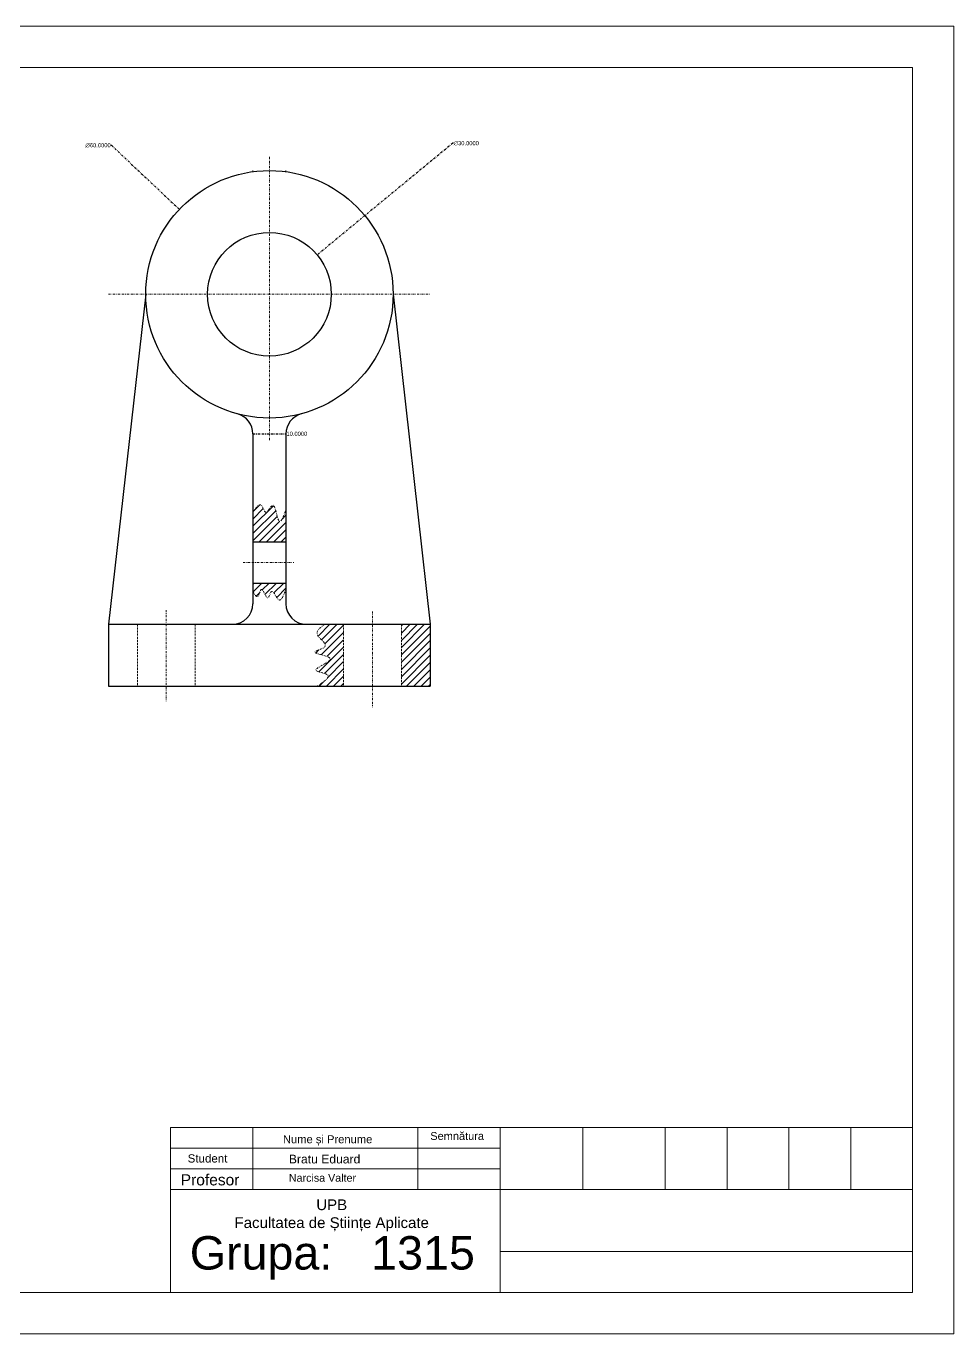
# Model space of a CAD drawing. Header units: inches. Extents: x -20 to 430, y -10 to 307.
# Drawn here: x 205 to 430, y -10 to 307 of the extents above; entities that cross this region are included whole.
import ezdxf

# ---------------------------------------------------------------- set-up
doc = ezdxf.new("R2010")
doc.units = ezdxf.units.IN
doc.header["$MEASUREMENT"] = 0
doc.linetypes.add('DASHDOT', pattern=[1, 0.5, -0.25, 0, -0.25])
doc.linetypes.add('DASHED', pattern=[0.75, 0.5, -0.25])
doc.layers.get('0').update_dxf_attribs({"lineweight": 15})
for name, color, linetype, lineweight in [('AXE', 90, 'DASHDOT', 15), ('GROASE', 7, 'Continuous', 30), ('SUBTIRI', 7, 'DASHED', 20)]:
    doc.layers.add(name, color=color, linetype=linetype, lineweight=lineweight)
doc.styles.get("Standard").update_dxf_attribs({"font": 'arial.ttf'})
doc.dimstyles.get("Standard").update_dxf_attribs({"dimtxt": 0.18, "dimasz": 0.18, "dimexe": 0.18, "dimexo": 0.0625, "dimgap": 0.09, "dimtad": 0, "dimtih": 1, "dimtoh": 1, "dimdec": 4, "dimzin": 0, "dimdsep": 46, "dimtxsty": 'Standard', "dimcen": 0.09, "dimadec": 0, "dimazin": 0, "dimtfac": 1, "dimtdec": 4, "dimtofl": 0, "dimtmove": 0, "dimatfit": 3, "dimfxl": 1, "dimtolj": 1, "dimtzin": 0, "dimarcsym": 0})

# ---------------------------------------------------------------- blocks, each defined once
blk = doc.blocks.new('*D15')
at = {"layer": 'AXE', "color": 0, "lineweight": -2, "transparency": 16777216}
for p, q in [((308.45, 278.6), (275.72, 251.65)), ((308.63, 278.6), (308.45, 278.6)), ((263.91, 242), (264.09, 242)), ((264, 241.91), (264, 242.09))]:
    blk.add_line(p, q, dxfattribs=at)
at = {"layer": 'AXE', "color": 0, "transparency": 16777216}
blk.add_solid([(275.7, 251.67), (275.74, 251.63), (275.58, 251.53)], dxfattribs=at)
at = {"layer": 'Defpoints', "color": 0, "transparency": 16777216}
for p in [(275.58, 251.53), (252.42, 232.47)]:
    blk.add_point(p, dxfattribs=at)
at = {"layer": 'AXE', "color": 0, "transparency": 16777216, "insert": (311.73, 278.6), "char_height": 0.18, "attachment_point": 5}
blk.add_mtext('\\A1;{\\H5.55556x;∅30.0000}', dxfattribs=at)
blk = doc.blocks.new('*D16')
at = {"layer": 'AXE', "color": 0, "lineweight": -2, "transparency": 16777216}
for p, q in [((225.53, 278.11), (225.71, 278.11)), ((225.71, 278.11), (242.04, 262.71)), ((263.91, 242), (264.09, 242)), ((264, 241.91), (264, 242.09))]:
    blk.add_line(p, q, dxfattribs=at)
at = {"layer": 'AXE', "color": 0, "transparency": 16777216}
blk.add_solid([(242.06, 262.73), (242.02, 262.68), (242.17, 262.58)], dxfattribs=at)
at = {"layer": 'Defpoints', "color": 0, "transparency": 16777216}
for p in [(242.17, 262.58), (285.83, 221.42)]:
    blk.add_point(p, dxfattribs=at)
at = {"layer": 'AXE', "color": 0, "transparency": 16777216, "insert": (222.43, 278.11), "char_height": 0.18, "attachment_point": 5}
blk.add_mtext('\\A1;{\\H5.55556x;∅60.0000}', dxfattribs=at)
blk = doc.blocks.new('*D17')
at = {"layer": 'AXE', "color": 0, "lineweight": -2, "transparency": 16777216}
blk.add_line((260.06, 208.18), (268.15, 208.18), dxfattribs=at)
at = {"layer": 'Defpoints', "color": 0, "transparency": 16777216}
for p in [(260, 208.18), (268.15, 208.18), (0, 0)]:
    blk.add_point(p, dxfattribs=at)
at = {"layer": 'AXE', "color": 0, "transparency": 16777216, "insert": (270.66, 208.18), "char_height": 0.18, "attachment_point": 5}
blk.add_mtext('\\A1;{\\H5.55556x;10.0000}', dxfattribs=at)

msp = doc.modelspace()

# ---------------------------------------------------------------- hatches: boundary and pattern name
at = {"layer": 'AXE'}
h = msp.add_hatch(dxfattribs=at)
h.set_pattern_fill('ANSI31', color=256, scale=10)
edge = h.paths.add_edge_path()
edge.add_spline(control_points=[(268.00007, 189.66174), (267.40052, 188.13779), (266.00106, 184.58064), (265.38162, 193.30312), (263.02388, 187.78745), (262.07746, 192.14782), (260.74894, 190.27073), (260.00007, 189.21265)], knot_values=[0, 0, 0, 0, 3.148567151, 7.349242391, 9.609365011, 11.630598956, 14.241833816, 14.241833816, 14.241833816, 14.241833816], degree=3, periodic=0)
edge.add_line((260.00007, 189.21265), (260.00007, 181.99987))
edge.add_line((260.00007, 181.99987), (268.00007, 181.99987))
edge.add_line((268.00007, 181.99987), (268.00007, 189.66174))
edge = h.paths.add_edge_path()
edge.add_line((268.00007, 170.46054), (268.00007, 171.99987))
edge.add_line((268.00007, 171.99987), (260.00007, 171.99987))
edge.add_line((260.00007, 171.99987), (260.00007, 169.94957))
edge.add_spline(control_points=[(260.00007, 169.94957), (260.42778, 169.25181), (261.34478, 167.75583), (262.02823, 172.2091), (263.59503, 166.75272), (264.54876, 171.60337), (266.38722, 166.20701), (267.4357, 168.97212), (268.00007, 170.46054)], knot_values=[0, 0, 0, 0, 1.675792835, 3.592822778, 6.117042615, 7.913963005, 10.536786437, 13.594582756, 13.594582756, 13.594582756, 13.594582756], degree=3, periodic=0)
h = msp.add_hatch(dxfattribs=at)
h.set_pattern_fill('ANSI31', color=256, scale=10)
edge = h.paths.add_edge_path()
edge.add_line((282.00007, 161.99987), (277.36815, 161.99987))
edge.add_spline(control_points=[(277.36815, 161.99987), (276.34496, 161.21539), (274.14834, 159.53124), (279.60921, 156.56116), (272.25919, 154.99776), (282.58016, 154.0575), (272.41781, 150.64447), (280.06945, 150.02349), (277.19005, 148.07763), (275.59521, 146.99987)], knot_values=[0, 0, 0, 0, 3.011269265, 6.464733839, 9.340790276, 13.398580079, 17.857585823, 20.847007505, 24.558489082, 24.558489082, 24.558489082, 24.558489082], degree=3, periodic=0)
edge.add_line((275.59521, 146.99987), (282.00007, 146.99987))
edge.add_line((282.00007, 146.99987), (282.00007, 161.99987))
h.paths.add_polyline_path([(303.00007, 161.99987), (296.00007, 161.99987), (296.00007, 146.99987), (303.00007, 146.99987)])

# ---------------------------------------------------------------- linework, layer by layer
for p, q in [((-19.99993, 306.99987), (430.00007, 306.99987)), ((430.00007, 306.99987), (430.00007, -10.00013)), ((0.00007, 296.99987), (420.00007, 296.99987)), ((420.00007, 296.99987), (420.00007, -0.00013)), ((420.00007, 39.99987), (240.00007, 39.99987)), ((240.00007, 39.99987), (240.00007, -0.00013)), ((260.00007, 39.99987), (260.00007, 24.99987)), ((300.00007, 39.99987), (300.00007, 24.99987)), ((320.00007, 39.99987), (320.00007, -0.00013)), ((340.00007, 39.99987), (340.00007, 24.99987)), ((360.00007, 39.99987), (360.00007, 24.99987)), ((375.00007, 39.99987), (375.00007, 24.99987)), ((390.00007, 39.99987), (390.00007, 24.99987)), ((405.00007, 39.99987), (405.00007, 24.99987)), ((320.00007, 34.99987), (240.00007, 34.99987)), ((320.00007, 29.99987), (240.00007, 29.99987)), ((420.00007, 24.99987), (240.00007, 24.99987)), ((420.00007, 9.99987), (320.00007, 9.99987)), ((420.00007, -0.00013), (0.00007, -0.00013)), ((430.00007, -10.00013), (-19.99993, -10.00013))]:
    msp.add_line(p, q)
for p, q in [((264.00007, 206.63266), (264.00007, 275.52866)), ((260.00007, 271.732), (260.00007, 271.99987)), ((268.00007, 271.732), (268.00007, 271.99987)), ((225.00007, 241.99987), (303.00007, 241.99987)), ((257.62357, 176.99987), (269.95925, 176.99987)), ((239.00007, 165.42346), (239.00007, 143.36086)), ((289.00007, 165.11703), (289.00007, 141.91253))]:
    msp.add_line(p, q, dxfattribs=at)
for points in [[(260.00007, 189.21265), (262.02665, 190.85932), (263.1253, 189.16275), (264.6734, 190.80942), (266.37132, 186.96719), (268.00007, 189.66174)], [(260.00007, 169.94957), (261.17104, 168.75078), (262.07577, 170.44089), (263.60987, 168.43634), (264.5146, 169.98888), (266.20605, 167.98433), (268.00007, 170.46054)], [(277.36815, 161.99987), (275.59521, 159.56585), (277.5119, 156.69309), (275.02021, 155.25672), (278.75775, 153.6767), (275.30771, 150.85182), (278.08691, 149.7506), (275.59521, 146.99987)]]:
    msp.add_spline(points, degree=3, dxfattribs=at)
at = {"layer": 'GROASE'}
for p, q in [((234.00007, 241.99987), (225.00007, 161.99987)), ((294.00007, 241.99987), (303.00007, 161.99987)), ((260.00007, 208.1768), (260.00007, 166.99987)), ((268.00007, 208.1768), (268.00007, 166.99987)), ((260.00007, 181.99987), (268.00007, 181.99987)), ((260.00007, 171.99987), (268.00007, 171.99987)), ((225.00007, 161.99987), (303.00007, 161.99987)), ((225.00007, 161.99987), (225.00007, 146.99987)), ((303.00007, 161.99987), (303.00007, 146.99987)), ((225.00007, 146.99987), (303.00007, 146.99987))]:
    msp.add_line(p, q, dxfattribs=at)
for radius in [30, 15]:
    msp.add_circle((264.00007, 241.99987), radius, dxfattribs=at)
for centre, start, end in [((255.00007, 208.1768), 0, 75.0994033), ((273.00007, 208.1768), 104.9005967, 180), ((255.00007, 166.99987), 270, 0), ((273.00007, 166.99987), 180, 270)]:
    msp.add_arc(centre, 5, start, end, dxfattribs=at)
at = {"layer": 'SUBTIRI'}
for p, q in [((232.00007, 161.99987), (232.00007, 146.99987)), ((246.00007, 161.99987), (246.00007, 146.99987)), ((282.00007, 161.99987), (282.00007, 146.99987)), ((296.00007, 161.99987), (296.00007, 146.99987))]:
    msp.add_line(p, q, dxfattribs=at)

# ---------------------------------------------------------------- texts
at = {"attachment_point": 1}
for s, width, gutter_width, heights, insert, char_height in [('Nume și Prenume', 506.5252726, 9.69672, [0], (267.28356, 38.14454), 1.9393436), ('Semn{\\fArial|b0|i0|c238|p34;ă}tura', 219.0905226, 9.53384, [1.9718], (303.01732, 38.91943), 1.9067684), ('Student', 13.0298199, 1, [4.98072], (244.17623, 33.52925), 2), ('Bratu Eduard', 631.9399621, 10.53233, [0], (268.71304, 33.421), 2.1064665), ('Profesor', 289.2864675, 13.47923, [0], (242.49597, 28.68555), 2.695847), ('Narcisa Valter', 242.0727216, 9.28479, [0], (268.72128, 28.74297), 1.8569577), ('\\pxqc;UPB\\PFacultatea de Științe Aplicate', 2298.9383374, 13.02746, [52.66359], (-870.35875, 22.59942), 2.6054924), ('Grupa:   1315', 1257.4113744, 40.4791, [0], (244.68229, 13.68118), 8.0958206)]:
    msp.add_mtext_dynamic_manual_height_columns(s, width=width, gutter_width=gutter_width, heights=heights, dxfattribs=dict(at, insert=insert, char_height=char_height))

# ---------------------------------------------------------------- dimensions: what is measured, and where the dimension line sits
at = {"layer": 'AXE'}
for p1, p2, picture, middle in [((252.42001, 232.46561), (275.58014, 251.53413), '*D15', (311.7263, 278.59685)), ((285.82574, 221.41734), (242.17441, 262.58239), '*D16', (222.42895, 278.11335))]:
    dim = msp.add_diameter_dim_2p(p1=p1, p2=p2, text='{\\H5.55556x;<>}', dimstyle='Standard', dxfattribs=at)
    dim.commit()
    dim.dimension.update_dxf_attribs({"geometry": picture, "text_midpoint": middle, "dimtype": 163})
dim = msp.add_ordinate_dim(feature_location=(260.00007, 208.1768), offset=(8.15335, 0), dtype=0, origin=(0, 0), text='{\\H5.55556x;10.0000}', dimstyle='Standard', dxfattribs=at)
dim.commit()
dim.dimension.update_dxf_attribs({"geometry": '*D17', "text_midpoint": (270.65884, 208.1768)})

doc.saveas('drawing.dxf')
